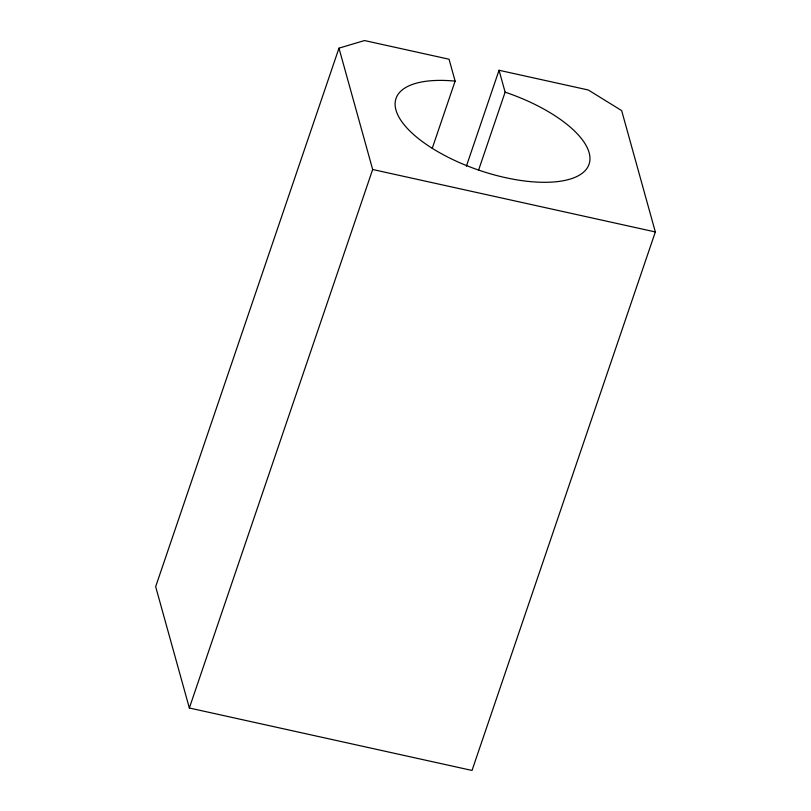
<?xml version="1.0" encoding="UTF-8"?>
<svg xmlns="http://www.w3.org/2000/svg" width="811" height="811" viewBox="0 0 811 811"><rect width="100%" height="100%" fill="white"/><g stroke="black" fill="none" stroke-linecap="round" stroke-linejoin="round"><path stroke-width="1.22" d="M432.263 148.281L455.123 81.12L449.051 59.223L364.514 40.55L338.978 48.153L155.661 586.667L189.348 708.003L472.022 770.45L655.339 231.946L621.652 110.6L588.289 89.991L499.039 70.273L466.376 166.214M189.348 708.003L372.665 169.499L338.978 48.153M478.581 170.117L505.121 92.16L499.039 70.273M372.665 169.499L655.339 231.946M505.121 92.16A101.963 41.148 18.8 0 1 579.013 175.369A101.963 41.148 18.8 0 1 420.787 140.415A101.963 41.148 18.8 0 1 455.123 81.12"/></g></svg>
